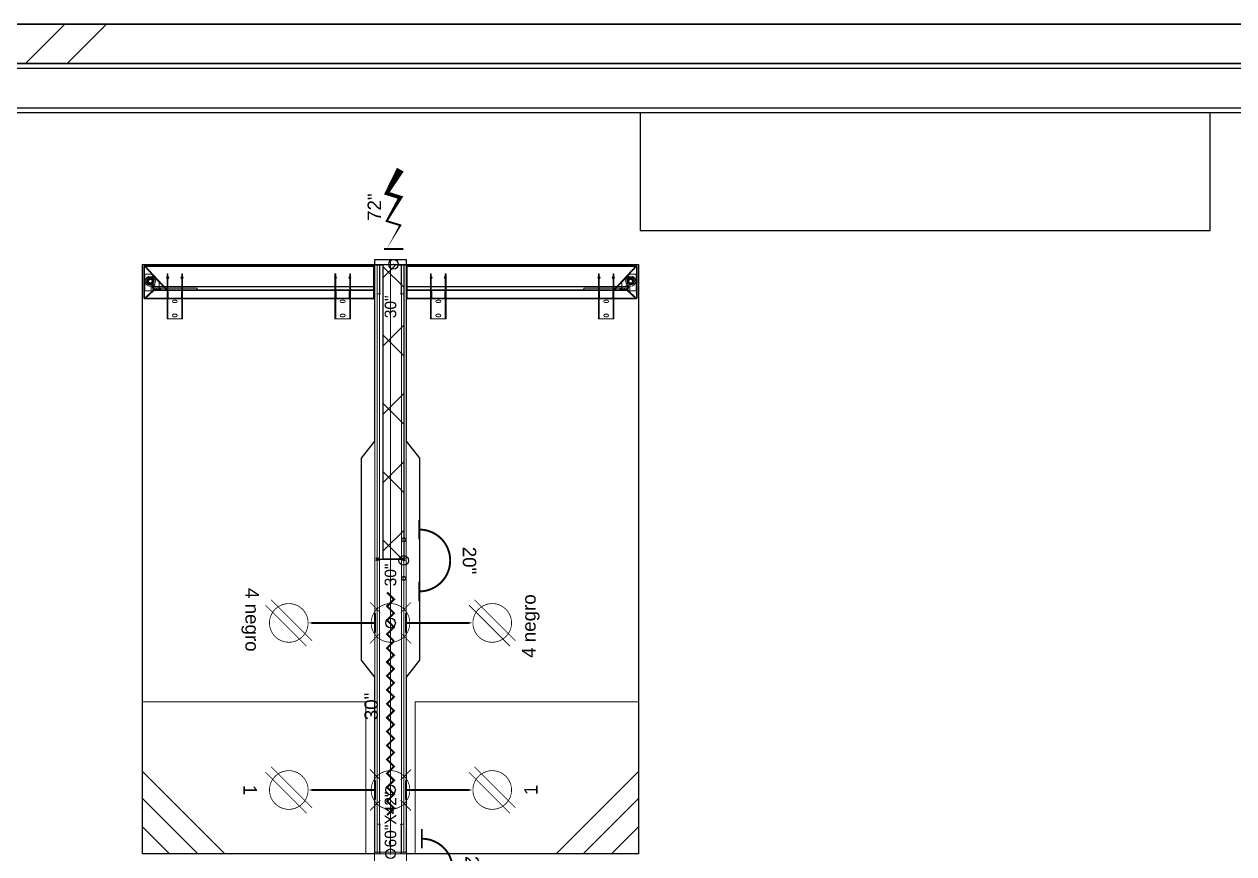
# Model space of a CAD drawing. Extents: x -170 to 1783, y -20 to 1205.
# Drawn here: x 631.6 to 754.7, y 1115.5 to 1200 of the extents above; entities that cross this region are included whole.
import ezdxf
from ezdxf.enums import TextEntityAlignment as Align

# ---------------------------------------------------------------- set-up
doc = ezdxf.new("R2010")
doc.units = 0
doc.header["$LTSCALE"] = 96
doc.header["$MEASUREMENT"] = 0
for name, color, linetype in [('A-WALL-EXT_A', 7, 'Continuous'), ('A-WALL-PATT_A', 7, 'Continuous'), ('A-WALL_A', 7, 'Continuous'), ('DD2D', 7, 'Continuous'), ('DD2D_Geometry', 7, 'Continuous'), ('ELECTRI', 7, 'Continuous'), ('ENFASIS NEW', 7, 'Continuous'), ('I-E-FILL-DMSE_A', 7, 'Continuous'), ('I-MECH_A', 7, 'Continuous'), ('S7000', 7, 'Continuous'), ('TEXT HARNESS', 7, 'Continuous'), ('X-BASE-04-EXISTING_A', 7, 'Continuous')]:
    doc.layers.add(name, color=color, linetype=linetype)
doc.styles.add('ARIAL', font='arial.ttf')

# ---------------------------------------------------------------- blocks, each defined once
blk = doc.blocks.new('DD40102460AB')
at = {"color": 1}
for p, q in [((0.0035, -0.0035), (-0.0035, 0.0035)), ((0.0035, 0.0035), (-0.0035, -0.0035))]:
    blk.add_line(p, q, dxfattribs=at)
blk.add_lwpolyline([(-0.2612, -0.0417), (0.2612, -0.0417), (0.305, -0.0067), (0.762, -0.0067), (0.762, -0.6067), (-0.762, -0.6067), (-0.762, -0.0067), (-0.305, -0.0067)], close=True)
blk.add_point((0, 0), dxfattribs=at)
blk.add_point((0, 0))
blk = doc.blocks.new('DD350524S')
at = {"color": 0, "linetype": 'Continuous', "lineweight": 0}
for p, q in [((-0.0019, 0.023), (0, 0.023)), ((-0.0019, 0.023), (-0.0019, 0.0134)), ((-0.0019, 0.016), (0, 0.016)), ((-0.0019, 0), (-0.0019, 0.0134)), ((0, 0.0134), (-0.0019, 0.0134)), ((0, 0.0134), (0, 0.023)), ((0, 0), (0, 0.0134)), ((-0.0025, -0.0006), (-0.09, -0.0006)), ((-0.09, -0.0006), (-0.09, -0.0025)), ((-0.0025, -0.0025), (-0.09, -0.0025)), ((-0.0888, -0.0625), (-0.0888, -0.0025)), ((-0.0882, -0.0006), (-0.0882, -0.0025)), ((-0.0873, -0.0625), (-0.0873, -0.0025)), ((-0.0832, -0.0006), (-0.0832, -0.0025)), ((-0.0818, -0.0006), (-0.0818, -0.0025)), ((-0.0768, -0.0006), (-0.0768, -0.0025)), ((-0.0682, -0.0006), (-0.0682, -0.0025)), ((-0.0671, -0.0025), (-0.0671, -0.5688)), ((-0.0655, -0.0025), (-0.0655, -0.5688)), ((-0.0618, -0.0006), (-0.0618, -0.0025)), ((-0.0584, -0.0025), (-0.0584, -0.5755)), ((-0.0578, -0.0025), (-0.0578, -0.5741)), ((-0.0578, -0.0025), (-0.0578, -0.5739)), ((-0.0572, -0.0025), (-0.0572, -0.5725)), ((-0.0312, -0.0006), (-0.0312, -0.0025)), ((-0.0248, -0.0006), (-0.0248, -0.0025)), ((-0.0112, -0.0006), (-0.0112, -0.0025)), ((-0.0053, -0.0025), (-0.0053, -0.5945)), ((-0.0048, -0.0006), (-0.0048, -0.0025)), ((-0.0038, -0.0025), (-0.0038, -0.5945)), ((-0.1404, -0.0625), (-0.1404, -0.0651)), ((-0.0874, -0.0625), (-0.1404, -0.0625)), ((-0.1104, -0.0644), (-0.1104, -0.0625)), ((-0.0867, -0.0625), (-0.0874, -0.0625)), ((-0.0874, -0.0651), (-0.0874, -0.0625)), ((-0.0867, -0.0625), (-0.0867, -0.0625)), ((-0.0867, -0.0655), (-0.0867, -0.0625)), ((-0.0867, -0.0625), (-0.0364, -0.0625)), ((-0.0709, -0.0625), (-0.0709, -0.0655)), ((-0.0698, -0.0655), (-0.0698, -0.0625)), ((-0.0364, -0.0625), (-0.0317, -0.0625)), ((-0.0317, -0.0625), (-0.0244, -0.0625)), ((-0.0244, -0.0625), (-0.0244, -0.0644)), ((-0.0874, -0.0644), (-0.1404, -0.0644)), ((-0.1404, -0.0651), (-0.1404, -0.1)), ((-0.1354, -0.0794), (-0.1354, -0.0857)), ((-0.129, -0.0857), (-0.129, -0.0794)), ((-0.0987, -0.0794), (-0.0987, -0.0857)), ((-0.0924, -0.0857), (-0.0924, -0.0794)), ((-0.0888, -0.0655), (-0.0874, -0.0655)), ((-0.0888, -0.0995), (-0.0888, -0.0655)), ((-0.0874, -0.0644), (-0.0867, -0.0644)), ((-0.0874, -0.0651), (-0.0874, -0.1)), ((-0.0874, -0.0655), (-0.0867, -0.0655)), ((-0.0873, -0.0995), (-0.0873, -0.0655)), ((-0.0867, -0.0644), (-0.0368, -0.0644)), ((-0.0867, -0.0655), (-0.0867, -0.0655)), ((-0.0867, -0.0655), (-0.0698, -0.0655)), ((-0.0368, -0.0644), (-0.0313, -0.0644)), ((-0.0313, -0.0644), (-0.0244, -0.0644)), ((-0.1404, -0.1), (-0.1404, -0.1025)), ((-0.0874, -0.1006), (-0.1404, -0.1006)), ((-0.0874, -0.1025), (-0.1404, -0.1025)), ((-0.1104, -0.1006), (-0.1104, -0.1025)), ((-0.0874, -0.0995), (-0.0888, -0.0995)), ((-0.0888, -0.4965), (-0.0888, -0.1025)), ((-0.0867, -0.0995), (-0.0874, -0.0995)), ((-0.0874, -0.1025), (-0.0874, -0.1)), ((-0.0867, -0.1006), (-0.0874, -0.1006)), ((-0.0874, -0.1025), (-0.0867, -0.1025)), ((-0.0873, -0.4965), (-0.0873, -0.1025)), ((-0.0867, -0.1025), (-0.0867, -0.0995)), ((-0.0867, -0.0995), (-0.0867, -0.0995)), ((-0.0698, -0.0995), (-0.0867, -0.0995)), ((-0.0368, -0.1006), (-0.0867, -0.1006)), ((-0.0867, -0.1025), (-0.0867, -0.1025)), ((-0.0364, -0.1025), (-0.0867, -0.1025)), ((-0.0709, -0.0995), (-0.0709, -0.1025)), ((-0.0698, -0.1025), (-0.0698, -0.0995)), ((-0.0313, -0.1006), (-0.0368, -0.1006)), ((-0.0317, -0.1025), (-0.0364, -0.1025)), ((-0.0244, -0.1025), (-0.0317, -0.1025)), ((-0.0244, -0.1006), (-0.0313, -0.1006)), ((-0.0244, -0.1006), (-0.0244, -0.1025)), ((-0.0655, -0.459), (-0.0614, -0.459)), ((-0.0614, -0.459), (-0.0614, -0.564)), ((-0.1404, -0.4965), (-0.1404, -0.4991)), ((-0.0874, -0.4965), (-0.1404, -0.4965)), ((-0.0874, -0.4984), (-0.1404, -0.4984)), ((-0.1404, -0.4991), (-0.1404, -0.534)), ((-0.1104, -0.4984), (-0.1104, -0.4965)), ((-0.0888, -0.4995), (-0.0874, -0.4995)), ((-0.0888, -0.5335), (-0.0888, -0.4995)), ((-0.0867, -0.4965), (-0.0874, -0.4965)), ((-0.0874, -0.4991), (-0.0874, -0.4965)), ((-0.0874, -0.4984), (-0.0867, -0.4984)), ((-0.0874, -0.4991), (-0.0874, -0.534)), ((-0.0874, -0.4995), (-0.0867, -0.4995)), ((-0.0873, -0.5335), (-0.0873, -0.4995)), ((-0.0867, -0.4995), (-0.0867, -0.4965)), ((-0.0867, -0.4965), (-0.0867, -0.4965)), ((-0.0867, -0.4965), (-0.0364, -0.4965)), ((-0.0867, -0.4984), (-0.0368, -0.4984)), ((-0.0867, -0.4995), (-0.0867, -0.4995)), ((-0.0867, -0.4995), (-0.0698, -0.4995)), ((-0.0709, -0.4965), (-0.0709, -0.4995)), ((-0.0698, -0.4995), (-0.0698, -0.4965)), ((-0.0655, -0.4834), (-0.0671, -0.4834)), ((-0.0655, -0.4897), (-0.0671, -0.4897)), ((-0.0368, -0.4984), (-0.0313, -0.4984)), ((-0.0364, -0.4965), (-0.0317, -0.4965)), ((-0.0317, -0.4965), (-0.0244, -0.4965)), ((-0.0313, -0.4984), (-0.0244, -0.4984)), ((-0.0244, -0.4965), (-0.0244, -0.4984)), ((-0.1354, -0.5134), (-0.1354, -0.5197)), ((-0.129, -0.5197), (-0.129, -0.5134)), ((-0.0987, -0.5134), (-0.0987, -0.5197)), ((-0.0924, -0.5197), (-0.0924, -0.5134)), ((-0.0655, -0.5234), (-0.0671, -0.5234)), ((-0.0655, -0.5297), (-0.0671, -0.5297)), ((-0.1404, -0.534), (-0.1404, -0.5365)), ((-0.0874, -0.5346), (-0.1404, -0.5346)), ((-0.0874, -0.5365), (-0.1404, -0.5365)), ((-0.1104, -0.5346), (-0.1104, -0.5365)), ((-0.0874, -0.5335), (-0.0888, -0.5335)), ((-0.0888, -0.5944), (-0.0888, -0.5365)), ((-0.0867, -0.5335), (-0.0874, -0.5335)), ((-0.0874, -0.5365), (-0.0874, -0.534)), ((-0.0867, -0.5346), (-0.0874, -0.5346)), ((-0.0874, -0.5365), (-0.0867, -0.5365)), ((-0.0873, -0.5944), (-0.0873, -0.5365)), ((-0.0867, -0.5365), (-0.0867, -0.5335)), ((-0.0867, -0.5335), (-0.0867, -0.5335)), ((-0.0698, -0.5335), (-0.0867, -0.5335)), ((-0.0368, -0.5346), (-0.0867, -0.5346)), ((-0.0867, -0.5365), (-0.0867, -0.5365)), ((-0.0364, -0.5365), (-0.0867, -0.5365)), ((-0.0709, -0.5335), (-0.0709, -0.5365)), ((-0.0698, -0.5365), (-0.0698, -0.5335)), ((-0.067, -0.5393), (-0.067, -0.5689)), ((-0.0655, -0.5511), (-0.067, -0.5511)), ((-0.0655, -0.5539), (-0.067, -0.5539)), ((-0.0655, -0.5571), (-0.067, -0.5571)), ((-0.0655, -0.5575), (-0.067, -0.5575)), ((-0.0655, -0.5393), (-0.0655, -0.5689)), ((-0.0655, -0.542), (-0.0614, -0.542)), ((-0.064, -0.5524), (-0.0655, -0.5524)), ((-0.0655, -0.5539), (-0.0655, -0.5571)), ((-0.064, -0.5586), (-0.0655, -0.5586)), ((-0.0461, -0.5575), (-0.0648, -0.5575)), ((-0.0648, -0.5575), (-0.0648, -0.5675)), ((-0.0054, -0.5941), (-0.0647, -0.5389)), ((-0.0055, -0.5941), (-0.0647, -0.5389)), ((-0.064, -0.5524), (-0.064, -0.5586)), ((-0.0044, -0.593), (-0.0636, -0.5378)), ((-0.0044, -0.593), (-0.0636, -0.5378)), ((-0.0253, -0.577), (-0.0461, -0.5575)), ((-0.0313, -0.5346), (-0.0368, -0.5346)), ((-0.0317, -0.5365), (-0.0364, -0.5365)), ((-0.0244, -0.5365), (-0.0317, -0.5365)), ((-0.0244, -0.5346), (-0.0313, -0.5346)), ((-0.0244, -0.5346), (-0.0244, -0.5365)), ((-0.0681, -0.5714), (-0.0882, -0.593)), ((-0.068, -0.5715), (-0.0882, -0.5931)), ((-0.067, -0.5724), (-0.0871, -0.5941)), ((-0.0669, -0.5725), (-0.0871, -0.5942)), ((-0.0558, -0.5775), (-0.0683, -0.5775)), ((-0.0683, -0.5775), (-0.0683, -0.5945)), ((-0.0584, -0.5755), (-0.0664, -0.5723)), ((-0.0583, -0.5755), (-0.0664, -0.5724)), ((-0.0658, -0.5707), (-0.0578, -0.5739)), ((-0.0578, -0.5741), (-0.0658, -0.5709)), ((-0.0578, -0.5741), (-0.0658, -0.571)), ((-0.0657, -0.5708), (-0.0577, -0.5739)), ((-0.0655, -0.564), (-0.0614, -0.564)), ((-0.0652, -0.5693), (-0.0572, -0.5725)), ((-0.0652, -0.5694), (-0.0572, -0.5725)), ((-0.0648, -0.5675), (-0.0558, -0.5675)), ((-0.0578, -0.5741), (-0.0584, -0.5755)), ((-0.0578, -0.5741), (-0.0583, -0.5755)), ((-0.0572, -0.5725), (-0.0578, -0.5739)), ((-0.0572, -0.5725), (-0.0577, -0.5739)), ((-0.0558, -0.5675), (-0.0558, -0.5775)), ((-0.0253, -0.5945), (-0.0253, -0.577)), ((-0.0867, -0.595), (-0.0058, -0.595)), ((-0.0867, -0.595), (-0.0058, -0.595)), ((-0.0058, -0.5965), (-0.0867, -0.5965)), ((-0.0867, -0.5965), (-0.0058, -0.5965)), ((-0.0683, -0.5945), (-0.0253, -0.5945))]:
    blk.add_line(p, q, dxfattribs=at)
for centre, radius, start, end in [((-0.0025, 0), 0.00253, 270, 0), ((-0.0025, 0), 0.000633, 270, 0), ((-0.0341, -0.064), 0.00278, 0, 180), ((-0.1322, -0.0794), 0.00318, 0, 180), ((-0.1322, -0.0857), 0.00318, 180, 0), ((-0.0956, -0.0794), 0.00317, 0, 180), ((-0.0956, -0.0857), 0.00317, 180, 0), ((-0.0341, -0.064), 0.00278, 180, 0), ((-0.0341, -0.101), 0.00278, 0, 180), ((-0.0341, -0.101), 0.00278, 180, 0), ((-0.0341, -0.498), 0.00278, 0, 180), ((-0.0341, -0.498), 0.00278, 180, 0), ((-0.1322, -0.5134), 0.00318, 0, 180), ((-0.1322, -0.5197), 0.00318, 180, 0), ((-0.0956, -0.5134), 0.00317, 0, 180), ((-0.0956, -0.5197), 0.00317, 180, 0), ((-0.0341, -0.535), 0.00278, 0, 180), ((-0.0341, -0.535), 0.00278, 180, 0), ((-0.0433, -0.58), 0.013, 90, 270), ((-0.0433, -0.58), 0.0098, 90, 270), ((-0.0433, -0.58), 0.0085, 90, 270), ((-0.0433, -0.58), 0.008, 90, 270), ((-0.0433, -0.58), 0.00675, 0, 180), ((-0.0433, -0.58), 0.00675, 180, 0), ((-0.0433, -0.58), 0.0065, 90, 270), ((-0.0433, -0.58), 0.006, 90, 270), ((-0.0433, -0.58), 0.00545, 90, 270), ((-0.0433, -0.58), 0.00476, 90, 270), ((-0.0433, -0.58), 0.0045, 90, 270), ((-0.0433, -0.58), 0.013, 270, 90), ((-0.0433, -0.58), 0.0098, 270, 90), ((-0.0433, -0.58), 0.0085, 270, 90), ((-0.0433, -0.58), 0.008, 270, 90), ((-0.0433, -0.58), 0.0065, 270, 90), ((-0.0433, -0.58), 0.006, 270, 90), ((-0.0433, -0.58), 0.00545, 270, 90), ((-0.0433, -0.58), 0.00476, 270, 90), ((-0.0433, -0.58), 0.0045, 270, 90)]:
    blk.add_arc(centre, radius, start, end, dxfattribs=at)
for points, weights in [([(-0.0636, -0.5378), (-0.0652, -0.5364), (-0.0671, -0.5372), (-0.0671, -0.5393)], [1, 0.59916604595, 0.59916604595, 1]), ([(-0.0636, -0.5378), (-0.0651, -0.5364), (-0.067, -0.5372), (-0.067, -0.5393)], [1, 0.59916604595, 0.59916604595, 1]), ([(-0.0647, -0.5389), (-0.065, -0.5386), (-0.0655, -0.5388), (-0.0655, -0.5393)], [1, 0.59916604595, 0.59916604595, 1]), ([(-0.0647, -0.5389), (-0.0651, -0.5386), (-0.0655, -0.5388), (-0.0655, -0.5393)], [1, 0.59916604595, 0.59916604595, 1]), ([(-0.0882, -0.593), (-0.0886, -0.5934), (-0.0888, -0.5939), (-0.0888, -0.5944)], [1, 0.953611711988, 0.953611711988, 1]), ([(-0.0882, -0.5931), (-0.0889, -0.5938), (-0.089, -0.5948), (-0.0884, -0.5957)], [1, 0.764882446479, 0.667678019866, 0.708386720159]), ([(-0.0871, -0.5941), (-0.0872, -0.5942), (-0.0873, -0.5943), (-0.0873, -0.5944)], [1, 0.953611711988, 0.953611711988, 1]), ([(-0.0871, -0.5942), (-0.0875, -0.5945), (-0.0873, -0.595), (-0.0867, -0.595)], [1, 0.59916604595, 0.59916604595, 1]), ([(-0.0658, -0.5709), (-0.0666, -0.5706), (-0.0675, -0.5708), (-0.0681, -0.5714)], [1, 0.884174271313, 0.884174271313, 1]), ([(-0.0658, -0.571), (-0.0666, -0.5707), (-0.0675, -0.5708), (-0.068, -0.5715)], [1, 0.884393166085, 0.884393166085, 1]), ([(-0.0671, -0.5688), (-0.0671, -0.5697), (-0.0666, -0.5704), (-0.0658, -0.5707)], [1, 0.884611873459, 0.884611873459, 1]), ([(-0.067, -0.5689), (-0.067, -0.5698), (-0.0665, -0.5705), (-0.0657, -0.5708)], [1, 0.884393166085, 0.884393166085, 1]), ([(-0.0664, -0.5723), (-0.0666, -0.5722), (-0.0668, -0.5723), (-0.067, -0.5724)], [1, 0.884174271313, 0.884174271313, 1]), ([(-0.0664, -0.5724), (-0.0666, -0.5723), (-0.0668, -0.5724), (-0.0669, -0.5725)], [1, 0.884393166085, 0.884393166085, 1]), ([(-0.0655, -0.5688), (-0.0655, -0.569), (-0.0654, -0.5692), (-0.0652, -0.5693)], [1, 0.884611873459, 0.884611873459, 1]), ([(-0.0655, -0.5689), (-0.0655, -0.5691), (-0.0654, -0.5693), (-0.0652, -0.5694)], [1, 0.884393166085, 0.884393166085, 1]), ([(-0.0053, -0.5945), (-0.0053, -0.5944), (-0.0054, -0.5942), (-0.0055, -0.5941)], [1, 0.944706716257, 0.944706716257, 1]), ([(-0.0053, -0.5945), (-0.0053, -0.5944), (-0.0053, -0.5942), (-0.0054, -0.5941)], [1, 0.944706716257, 0.944706716257, 1]), ([(-0.0038, -0.5942), (-0.0039, -0.5937), (-0.0041, -0.5933), (-0.0044, -0.593)], [0.972307865321, 0.947187137372, 0.956417848932, 1]), ([(-0.0038, -0.5945), (-0.0038, -0.5939), (-0.004, -0.5934), (-0.0044, -0.593)], [1, 0.944706716257, 0.944706716257, 1]), ([(-0.0038, -0.5945), (-0.0038, -0.5944), (-0.0038, -0.5943), (-0.0038, -0.5942)], [1, 0.988288867325, 0.979058155765, 0.972307865321]), ([(-0.0888, -0.5944), (-0.0888, -0.5957), (-0.0879, -0.5965), (-0.0867, -0.5965)], [1, 0.804737854124, 0.804737854124, 1]), ([(-0.0884, -0.5957), (-0.088, -0.5963), (-0.0874, -0.5965), (-0.0867, -0.5965)], [0.708386720159, 0.737079172857, 0.834283599471, 1]), ([(-0.0873, -0.5944), (-0.0873, -0.5948), (-0.087, -0.595), (-0.0867, -0.595)], [1, 0.804737854124, 0.804737854124, 1]), ([(-0.0058, -0.5965), (-0.0046, -0.5965), (-0.0038, -0.5957), (-0.0038, -0.5945)], [1, 0.804737854124, 0.804737854124, 1]), ([(-0.0058, -0.5965), (-0.0046, -0.5965), (-0.0038, -0.5957), (-0.0038, -0.5945)], [1, 0.804737854124, 0.804737854124, 1]), ([(-0.0058, -0.595), (-0.0055, -0.595), (-0.0053, -0.5948), (-0.0053, -0.5945)], [1, 0.804737854124, 0.804737854124, 1]), ([(-0.0058, -0.595), (-0.0055, -0.595), (-0.0053, -0.5948), (-0.0053, -0.5945)], [1, 0.804737854124, 0.804737854124, 1])]:
    blk.add_rational_spline(points, weights, degree=3, dxfattribs=at)
blk = doc.blocks.new('DD350624S')
at = {"color": 0, "linetype": 'Continuous', "lineweight": 0}
for p, q in [((0.0019, 0.023), (0, 0.023)), ((0, 0.0134), (0, 0.023)), ((0.0019, 0.016), (0, 0.016)), ((0, 0), (0, 0.0134)), ((0, 0.0134), (0.0019, 0.0134)), ((0.0019, 0.023), (0.0019, 0.0134)), ((0.0019, 0), (0.0019, 0.0134)), ((0.0025, -0.0006), (0.09, -0.0006)), ((0.0025, -0.0025), (0.09, -0.0025)), ((0.0038, -0.0025), (0.0038, -0.5945)), ((0.0048, -0.0006), (0.0048, -0.0025)), ((0.0053, -0.0025), (0.0053, -0.5945)), ((0.0112, -0.0006), (0.0112, -0.0025)), ((0.0248, -0.0006), (0.0248, -0.0025)), ((0.0312, -0.0006), (0.0312, -0.0025)), ((0.0572, -0.0025), (0.0572, -0.5725)), ((0.0578, -0.0025), (0.0578, -0.5741)), ((0.0578, -0.0025), (0.0578, -0.5739)), ((0.0584, -0.0025), (0.0584, -0.5755)), ((0.0618, -0.0006), (0.0618, -0.0025)), ((0.0655, -0.0025), (0.0655, -0.5688)), ((0.0671, -0.0025), (0.0671, -0.5688)), ((0.0682, -0.0006), (0.0682, -0.0025)), ((0.0768, -0.0006), (0.0768, -0.0025)), ((0.0818, -0.0006), (0.0818, -0.0025)), ((0.0832, -0.0006), (0.0832, -0.0025)), ((0.0873, -0.0625), (0.0873, -0.0025)), ((0.0882, -0.0006), (0.0882, -0.0025)), ((0.0888, -0.0625), (0.0888, -0.0025)), ((0.09, -0.0006), (0.09, -0.0025)), ((0.0244, -0.0625), (0.0244, -0.0644)), ((0.0317, -0.0625), (0.0244, -0.0625)), ((0.0364, -0.0625), (0.0317, -0.0625)), ((0.0867, -0.0625), (0.0364, -0.0625)), ((0.0698, -0.0655), (0.0698, -0.0625)), ((0.0709, -0.0625), (0.0709, -0.0655)), ((0.0867, -0.0625), (0.0874, -0.0625)), ((0.0867, -0.0625), (0.0867, -0.0625)), ((0.0867, -0.0655), (0.0867, -0.0625)), ((0.0874, -0.0651), (0.0874, -0.0625)), ((0.0874, -0.0625), (0.1404, -0.0625)), ((0.1104, -0.0644), (0.1104, -0.0625)), ((0.1404, -0.0625), (0.1404, -0.0651)), ((0.0313, -0.0644), (0.0244, -0.0644)), ((0.0368, -0.0644), (0.0313, -0.0644)), ((0.0867, -0.0644), (0.0368, -0.0644)), ((0.0867, -0.0655), (0.0698, -0.0655)), ((0.0874, -0.0644), (0.0867, -0.0644)), ((0.0874, -0.0655), (0.0867, -0.0655)), ((0.0867, -0.0655), (0.0867, -0.0655)), ((0.0873, -0.0995), (0.0873, -0.0655)), ((0.0874, -0.0644), (0.1404, -0.0644)), ((0.0874, -0.0651), (0.0874, -0.1)), ((0.0888, -0.0655), (0.0874, -0.0655)), ((0.0888, -0.0995), (0.0888, -0.0655)), ((0.0924, -0.0857), (0.0924, -0.0794)), ((0.0987, -0.0794), (0.0987, -0.0857)), ((0.129, -0.0857), (0.129, -0.0794)), ((0.1354, -0.0794), (0.1354, -0.0857)), ((0.1404, -0.0651), (0.1404, -0.1)), ((0.0244, -0.1006), (0.0244, -0.1025)), ((0.0244, -0.1006), (0.0313, -0.1006)), ((0.0244, -0.1025), (0.0317, -0.1025)), ((0.0313, -0.1006), (0.0368, -0.1006)), ((0.0317, -0.1025), (0.0364, -0.1025)), ((0.0364, -0.1025), (0.0867, -0.1025)), ((0.0368, -0.1006), (0.0867, -0.1006)), ((0.0698, -0.0995), (0.0867, -0.0995)), ((0.0698, -0.1025), (0.0698, -0.0995)), ((0.0709, -0.0995), (0.0709, -0.1025)), ((0.0867, -0.0995), (0.0874, -0.0995)), ((0.0867, -0.1025), (0.0867, -0.0995)), ((0.0867, -0.0995), (0.0867, -0.0995)), ((0.0867, -0.1006), (0.0874, -0.1006)), ((0.0874, -0.1025), (0.0867, -0.1025)), ((0.0867, -0.1025), (0.0867, -0.1025)), ((0.0873, -0.4965), (0.0873, -0.1025)), ((0.0874, -0.0995), (0.0888, -0.0995)), ((0.0874, -0.1025), (0.0874, -0.1)), ((0.0874, -0.1006), (0.1404, -0.1006)), ((0.0874, -0.1025), (0.1404, -0.1025)), ((0.0888, -0.4965), (0.0888, -0.1025)), ((0.1104, -0.1006), (0.1104, -0.1025)), ((0.1404, -0.1), (0.1404, -0.1025)), ((0.0655, -0.459), (0.0614, -0.459)), ((0.0614, -0.459), (0.0614, -0.564)), ((0.0244, -0.4965), (0.0244, -0.4984)), ((0.0317, -0.4965), (0.0244, -0.4965)), ((0.0313, -0.4984), (0.0244, -0.4984)), ((0.0368, -0.4984), (0.0313, -0.4984)), ((0.0364, -0.4965), (0.0317, -0.4965)), ((0.0867, -0.4965), (0.0364, -0.4965)), ((0.0867, -0.4984), (0.0368, -0.4984)), ((0.0655, -0.4834), (0.0671, -0.4834)), ((0.0655, -0.4897), (0.0671, -0.4897)), ((0.0698, -0.4995), (0.0698, -0.4965)), ((0.0867, -0.4995), (0.0698, -0.4995)), ((0.0709, -0.4965), (0.0709, -0.4995)), ((0.0867, -0.4965), (0.0874, -0.4965)), ((0.0867, -0.4995), (0.0867, -0.4965)), ((0.0867, -0.4965), (0.0867, -0.4965)), ((0.0874, -0.4984), (0.0867, -0.4984)), ((0.0874, -0.4995), (0.0867, -0.4995)), ((0.0867, -0.4995), (0.0867, -0.4995)), ((0.0873, -0.5335), (0.0873, -0.4995)), ((0.0874, -0.4991), (0.0874, -0.4965)), ((0.0874, -0.4965), (0.1404, -0.4965)), ((0.0874, -0.4984), (0.1404, -0.4984)), ((0.0874, -0.4991), (0.0874, -0.534)), ((0.0888, -0.4995), (0.0874, -0.4995)), ((0.0888, -0.5335), (0.0888, -0.4995)), ((0.1104, -0.4984), (0.1104, -0.4965)), ((0.1404, -0.4965), (0.1404, -0.4991)), ((0.1404, -0.4991), (0.1404, -0.534)), ((0.0655, -0.5234), (0.0671, -0.5234)), ((0.0655, -0.5297), (0.0671, -0.5297)), ((0.0924, -0.5197), (0.0924, -0.5134)), ((0.0987, -0.5134), (0.0987, -0.5197)), ((0.129, -0.5197), (0.129, -0.5134)), ((0.1354, -0.5134), (0.1354, -0.5197)), ((0.0044, -0.593), (0.0636, -0.5378)), ((0.0044, -0.593), (0.0636, -0.5378)), ((0.0054, -0.5941), (0.0647, -0.5389)), ((0.0055, -0.5941), (0.0647, -0.5389)), ((0.0244, -0.5346), (0.0244, -0.5365)), ((0.0244, -0.5346), (0.0313, -0.5346)), ((0.0244, -0.5365), (0.0317, -0.5365)), ((0.0253, -0.577), (0.0461, -0.5575)), ((0.0313, -0.5346), (0.0368, -0.5346)), ((0.0317, -0.5365), (0.0364, -0.5365)), ((0.0364, -0.5365), (0.0867, -0.5365)), ((0.0368, -0.5346), (0.0867, -0.5346)), ((0.0461, -0.5575), (0.0648, -0.5575)), ((0.0655, -0.542), (0.0614, -0.542)), ((0.064, -0.5524), (0.064, -0.5586)), ((0.064, -0.5524), (0.0655, -0.5524)), ((0.064, -0.5586), (0.0655, -0.5586)), ((0.0648, -0.5575), (0.0648, -0.5675)), ((0.0655, -0.5393), (0.0655, -0.5689)), ((0.0655, -0.5511), (0.067, -0.5511)), ((0.0655, -0.5539), (0.067, -0.5539)), ((0.0655, -0.5539), (0.0655, -0.5571)), ((0.0655, -0.5571), (0.067, -0.5571)), ((0.0655, -0.5575), (0.067, -0.5575)), ((0.067, -0.5393), (0.067, -0.5689)), ((0.0698, -0.5335), (0.0867, -0.5335)), ((0.0698, -0.5365), (0.0698, -0.5335)), ((0.0709, -0.5335), (0.0709, -0.5365)), ((0.0867, -0.5335), (0.0874, -0.5335)), ((0.0867, -0.5365), (0.0867, -0.5335)), ((0.0867, -0.5335), (0.0867, -0.5335)), ((0.0867, -0.5346), (0.0874, -0.5346)), ((0.0874, -0.5365), (0.0867, -0.5365)), ((0.0867, -0.5365), (0.0867, -0.5365)), ((0.0873, -0.5944), (0.0873, -0.5365)), ((0.0874, -0.5335), (0.0888, -0.5335)), ((0.0874, -0.5365), (0.0874, -0.534)), ((0.0874, -0.5346), (0.1404, -0.5346)), ((0.0874, -0.5365), (0.1404, -0.5365)), ((0.0888, -0.5944), (0.0888, -0.5365)), ((0.1104, -0.5346), (0.1104, -0.5365)), ((0.1404, -0.534), (0.1404, -0.5365)), ((0.0253, -0.5945), (0.0253, -0.577)), ((0.0648, -0.5675), (0.0558, -0.5675)), ((0.0558, -0.5675), (0.0558, -0.5775)), ((0.0558, -0.5775), (0.0683, -0.5775)), ((0.0652, -0.5693), (0.0572, -0.5725)), ((0.0652, -0.5694), (0.0572, -0.5725)), ((0.0572, -0.5725), (0.0578, -0.5739)), ((0.0572, -0.5725), (0.0577, -0.5739)), ((0.0657, -0.5708), (0.0577, -0.5739)), ((0.0658, -0.5707), (0.0578, -0.5739)), ((0.0578, -0.5741), (0.0658, -0.5709)), ((0.0578, -0.5741), (0.0658, -0.571)), ((0.0578, -0.5741), (0.0584, -0.5755)), ((0.0578, -0.5741), (0.0583, -0.5755)), ((0.0583, -0.5755), (0.0664, -0.5724)), ((0.0584, -0.5755), (0.0664, -0.5723)), ((0.0655, -0.564), (0.0614, -0.564)), ((0.0669, -0.5725), (0.0871, -0.5942)), ((0.067, -0.5724), (0.0871, -0.5941)), ((0.068, -0.5715), (0.0882, -0.5931)), ((0.0681, -0.5714), (0.0882, -0.593)), ((0.0683, -0.5775), (0.0683, -0.5945)), ((0.0867, -0.595), (0.0058, -0.595)), ((0.0867, -0.595), (0.0058, -0.595)), ((0.0867, -0.5965), (0.0058, -0.5965)), ((0.0058, -0.5965), (0.0867, -0.5965)), ((0.0683, -0.5945), (0.0253, -0.5945))]:
    blk.add_line(p, q, dxfattribs=at)
for centre, radius, start, end in [((0.0025, 0), 0.00253, 180, 270), ((0.0025, 0), 0.000633, 180, 270), ((0.0341, -0.064), 0.00278, 0, 180), ((0.0341, -0.064), 0.00278, 180, 0), ((0.0956, -0.0794), 0.00317, 0, 180), ((0.0956, -0.0857), 0.00317, 180, 0), ((0.1322, -0.0794), 0.00318, 0, 180), ((0.1322, -0.0857), 0.00318, 180, 0), ((0.0341, -0.101), 0.00278, 0, 180), ((0.0341, -0.101), 0.00278, 180, 0), ((0.0341, -0.498), 0.00278, 0, 180), ((0.0341, -0.498), 0.00278, 180, 0), ((0.0956, -0.5134), 0.00317, 0, 180), ((0.0956, -0.5197), 0.00317, 180, 0), ((0.1322, -0.5134), 0.00318, 0, 180), ((0.1322, -0.5197), 0.00318, 180, 0), ((0.0341, -0.535), 0.00278, 0, 180), ((0.0341, -0.535), 0.00278, 180, 0), ((0.0433, -0.58), 0.013, 90, 270), ((0.0433, -0.58), 0.0098, 90, 270), ((0.0433, -0.58), 0.0085, 90, 270), ((0.0433, -0.58), 0.008, 90, 270), ((0.0433, -0.58), 0.00675, 0, 180), ((0.0433, -0.58), 0.00675, 180, 0), ((0.0433, -0.58), 0.0065, 90, 270), ((0.0433, -0.58), 0.006, 90, 270), ((0.0433, -0.58), 0.00545, 90, 270), ((0.0433, -0.58), 0.00476, 90, 270), ((0.0433, -0.58), 0.0045, 90, 270), ((0.0433, -0.58), 0.013, 270, 90), ((0.0433, -0.58), 0.0098, 270, 90), ((0.0433, -0.58), 0.0085, 270, 90), ((0.0433, -0.58), 0.008, 270, 90), ((0.0433, -0.58), 0.0065, 270, 90), ((0.0433, -0.58), 0.006, 270, 90), ((0.0433, -0.58), 0.00545, 270, 90), ((0.0433, -0.58), 0.00476, 270, 90), ((0.0433, -0.58), 0.0045, 270, 90)]:
    blk.add_arc(centre, radius, start, end, dxfattribs=at)
for points, weights in [([(0.0636, -0.5378), (0.0652, -0.5364), (0.0671, -0.5372), (0.0671, -0.5393)], [1, 0.59916604595, 0.59916604595, 1]), ([(0.0636, -0.5378), (0.0651, -0.5364), (0.067, -0.5372), (0.067, -0.5393)], [1, 0.59916604595, 0.59916604595, 1]), ([(0.0647, -0.5389), (0.0651, -0.5386), (0.0655, -0.5388), (0.0655, -0.5393)], [1, 0.59916604595, 0.59916604595, 1]), ([(0.0647, -0.5389), (0.065, -0.5386), (0.0655, -0.5388), (0.0655, -0.5393)], [1, 0.59916604595, 0.59916604595, 1]), ([(0.0038, -0.5945), (0.0038, -0.5939), (0.004, -0.5934), (0.0044, -0.593)], [1, 0.944706716257, 0.944706716257, 1]), ([(0.0038, -0.5942), (0.0039, -0.5937), (0.0041, -0.5933), (0.0044, -0.593)], [0.972307865321, 0.947187137372, 0.956417848932, 1]), ([(0.0038, -0.5945), (0.0038, -0.5944), (0.0038, -0.5943), (0.0038, -0.5942)], [1, 0.988288867325, 0.979058155765, 0.972307865321]), ([(0.0053, -0.5945), (0.0053, -0.5944), (0.0054, -0.5942), (0.0055, -0.5941)], [1, 0.944706716257, 0.944706716257, 1]), ([(0.0053, -0.5945), (0.0053, -0.5944), (0.0053, -0.5942), (0.0054, -0.5941)], [1, 0.944706716257, 0.944706716257, 1]), ([(0.0655, -0.5688), (0.0655, -0.569), (0.0654, -0.5692), (0.0652, -0.5693)], [1, 0.884611873459, 0.884611873459, 1]), ([(0.0655, -0.5689), (0.0655, -0.5691), (0.0654, -0.5693), (0.0652, -0.5694)], [1, 0.884393166085, 0.884393166085, 1]), ([(0.067, -0.5689), (0.067, -0.5698), (0.0665, -0.5705), (0.0657, -0.5708)], [1, 0.884393166085, 0.884393166085, 1]), ([(0.0671, -0.5688), (0.0671, -0.5697), (0.0666, -0.5704), (0.0658, -0.5707)], [1, 0.884611873459, 0.884611873459, 1]), ([(0.0658, -0.5709), (0.0666, -0.5706), (0.0675, -0.5708), (0.0681, -0.5714)], [1, 0.884174271313, 0.884174271313, 1]), ([(0.0658, -0.571), (0.0666, -0.5707), (0.0675, -0.5708), (0.068, -0.5715)], [1, 0.884393166085, 0.884393166085, 1]), ([(0.0664, -0.5723), (0.0666, -0.5722), (0.0668, -0.5723), (0.067, -0.5724)], [1, 0.884174271313, 0.884174271313, 1]), ([(0.0664, -0.5724), (0.0666, -0.5723), (0.0668, -0.5724), (0.0669, -0.5725)], [1, 0.884393166085, 0.884393166085, 1]), ([(0.0871, -0.5942), (0.0875, -0.5945), (0.0873, -0.595), (0.0867, -0.595)], [1, 0.59916604595, 0.59916604595, 1]), ([(0.0871, -0.5941), (0.0872, -0.5942), (0.0873, -0.5943), (0.0873, -0.5944)], [1, 0.953611711988, 0.953611711988, 1]), ([(0.0882, -0.593), (0.0886, -0.5934), (0.0888, -0.5939), (0.0888, -0.5944)], [1, 0.953611711988, 0.953611711988, 1]), ([(0.0882, -0.5931), (0.0889, -0.5938), (0.089, -0.5948), (0.0884, -0.5957)], [1, 0.76488244648, 0.667678019866, 0.708386720159]), ([(0.0058, -0.5965), (0.0046, -0.5965), (0.0038, -0.5957), (0.0038, -0.5945)], [1, 0.804737854124, 0.804737854124, 1]), ([(0.0058, -0.5965), (0.0046, -0.5965), (0.0038, -0.5957), (0.0038, -0.5945)], [1, 0.804737854124, 0.804737854124, 1]), ([(0.0058, -0.595), (0.0055, -0.595), (0.0053, -0.5948), (0.0053, -0.5945)], [1, 0.804737854124, 0.804737854124, 1]), ([(0.0058, -0.595), (0.0055, -0.595), (0.0053, -0.5948), (0.0053, -0.5945)], [1, 0.804737854124, 0.804737854124, 1]), ([(0.0888, -0.5944), (0.0888, -0.5957), (0.0879, -0.5965), (0.0867, -0.5965)], [1, 0.804737854124, 0.804737854124, 1]), ([(0.0873, -0.5944), (0.0873, -0.5948), (0.087, -0.595), (0.0867, -0.595)], [1, 0.804737854124, 0.804737854124, 1]), ([(0.0884, -0.5957), (0.088, -0.5963), (0.0874, -0.5965), (0.0867, -0.5965)], [0.708386720159, 0.737079172857, 0.83428359947, 1])]:
    blk.add_rational_spline(points, weights, degree=3, dxfattribs=at)
blk = doc.blocks.new('829030')
at = {"color": 1, "const_width": 0.002}
for points in [[(0.1385, 0.0265), (0.112, 0.053)], [(0.1915, 0.0265), (0.218, 0.053)], [(0.5705, 0.0265), (0.544, 0.053)], [(0.6235, 0.0265), (0.65, 0.053)], [(0.1385, -0.0265), (0.112, -0.053)], [(0.1915, -0.0265), (0.218, -0.053)], [(0.5705, -0.0265), (0.544, -0.053)], [(0.6235, -0.0265), (0.65, -0.053)]]:
    blk.add_lwpolyline(points, dxfattribs=at)
for points in [[(0.165, -0.05, -1), (0.165, 0.05, -1)], [(0.597, -0.05, 1), (0.597, 0.05, 1)]]:
    blk.add_lwpolyline(points, format="xyb", close=True, dxfattribs=at)
at = {"color": 1}
for points in [[(0.1, 0.009, 0.005, 0.005, 0), (0.118, -0.009, 0.005, 0.005, 0), (0.136, 0.009, 0.005, 0.005, 0), (0.154, -0.009, 0.005, 0.005, 0), (0.172, 0.009, 0.005, 0.005, 0), (0.19, -0.009, 0.005, 0.005, 0), (0.208, 0.009, 0.005, 0.005, 0), (0.226, -0.009, 0.005, 0.005, 0), (0.244, 0.009, 0.005, 0.005, 0), (0.262, -0.009, 0.005, 0.005, 0), (0.28, 0.009, 0.005, 0.005, 0), (0.298, -0.009, 0.005, 0.005, 0), (0.316, 0.009, 0.005, 0.005, 0), (0.334, -0.009, 0.005, 0.005, 0), (0.352, 0.009, 0.005, 0.005, 0), (0.37, -0.009, 0.005, 0.005, 0), (0.388, 0.009, 0.005, 0.005, 0), (0.406, -0.009, 0.005, 0.005, 0), (0.424, 0.009, 0.005, 0.005, 0), (0.442, -0.009, 0.005, 0.005, 0), (0.46, 0.009, 0.005, 0.005, 0), (0.478, -0.009, 0.005, 0.005, 0), (0.496, 0.009, 0.005, 0.005, 0), (0.514, -0.009, 0.005, 0.005, 0), (0.532, 0.009, 0.005, 0.005, 0), (0.55, -0.009, 0, 0, 0)], [(0.676, 0.009, 0.005, 0.005, 0), (0.658, -0.009, 0.005, 0.005, 0), (0.64, 0.009, 0.005, 0.005, 0), (0.622, -0.009, 0.005, 0.005, 0), (0.604, 0.009, 0.005, 0.005, 0), (0.586, -0.009, 0.005, 0.005, 0), (0.568, 0.009, 0.005, 0.005, 0), (0.55, -0.009, 0, 0, 0)]]:
    blk.add_lwpolyline(points, format="xyseb", dxfattribs=at)
blk.add_circle((0, 0), 0.0125, dxfattribs=at)
blk.add_point((0, 0), dxfattribs=at)
at = {"layer": 'TEXT HARNESS', "color": 1, "style": 'ARIAL'}
blk.add_text('30"', height=0.03469, dxfattribs=at).set_placement((0.381, 0.05), align=Align.MIDDLE)
blk = doc.blocks.new('*X81')
at = {"color": 0}
for p, q in [((7.9413, 4.9361), (7.9943, 4.9891)), ((8.1454, 4.9361), (8.0924, 4.9891)), ((8.1181, 4.9361), (8.1711, 4.9891)), ((8.3222, 4.9361), (8.2692, 4.9891)), ((8.2948, 4.9361), (8.3478, 4.9891)), ((8.499, 4.9361), (8.446, 4.9891)), ((8.4716, 4.9361), (8.5246, 4.9891)), ((8.6757, 4.9361), (8.6227, 4.9891)), ((8.6484, 4.9361), (8.6971, 4.9848)), ((7.9686, 4.9361), (7.9351, 4.9696))]:
    blk.add_line(p, q, dxfattribs=at)
blk = doc.blocks.new('808630')
at = {"color": 5}
for p, q in [((-0.762, 0), (0, 0)), ((-0.762, -0.053), (-0.762, 0)), ((0, 0), (0, -0.053)), ((0, -0.053), (-0.762, -0.053))]:
    blk.add_line(p, q, dxfattribs=at)
blk.add_blockref('*X81', (-8.6971, -4.9891), dxfattribs=at)
blk = doc.blocks.new('817720')
at = {"color": 3, "const_width": 0.005}
blk.add_lwpolyline([(0.08, 0.04, 1), (-0.08, 0.04)], format="xyb", dxfattribs=at)
for points in [[(-0.055, 0.04), (-0.105, 0.04)], [(0.055, 0.04), (0.105, 0.04)]]:
    blk.add_lwpolyline(points, dxfattribs=at)
at = {"color": 3}
blk.add_circle((0, 0), 0.0125, dxfattribs=at)
blk.add_point((0, 0), dxfattribs=at)
at = {"layer": 'TEXT HARNESS', "color": 3, "style": 'ARIAL'}
blk.add_text('20"', height=0.03469, dxfattribs=at).set_placement((0, 0.17), align=Align.MIDDLE)
blk = doc.blocks.new('817726')
at = {"color": 3, "const_width": 0.005}
blk.add_lwpolyline([(0.08, 0.04, 1), (-0.08, 0.04)], format="xyb", dxfattribs=at)
for points in [[(-0.055, 0.04), (-0.105, 0.04)], [(0.055, 0.04), (0.105, 0.04)]]:
    blk.add_lwpolyline(points, dxfattribs=at)
at = {"color": 3}
blk.add_circle((0, 0), 0.0125, dxfattribs=at)
blk.add_point((0, 0), dxfattribs=at)
at = {"layer": 'TEXT HARNESS', "color": 3, "style": 'ARIAL'}
blk.add_text('26"', height=0.03469, dxfattribs=at).set_placement((0, 0.17), align=Align.MIDDLE)
blk = doc.blocks.new('818072')
at = {"color": 1}
blk.add_lwpolyline([(0.04, 0.0177, 0, 0.005, 0), (0.1012, -0.0177, 0.005, 0.005, 0), (0.112, 0.0177, 0.005, 0.01, 0), (0.173, -0.0176, 0.01, 0.01, 0), (0.184, 0.0177, 0.01, 0.02, 0), (0.245, -0.0176, 0.02, 0.02, 0)], format="xyseb", dxfattribs=at)
at = {"color": 1, "const_width": 0.005}
blk.add_lwpolyline([(0.04, 0.025), (0.04, -0.025)], dxfattribs=at)
at = {"color": 1}
blk.add_circle((0, 0), 0.0125, dxfattribs=at)
blk.add_point((0, 0), dxfattribs=at)
at = {"layer": 'TEXT HARNESS', "color": 1, "style": 'ARIAL'}
blk.add_text('72"', height=0.03469, dxfattribs=at).set_placement((0.148, 0.05), align=Align.MIDDLE)
blk = doc.blocks.new('S7012')
at = {"lineweight": 0}
for p, q in [((0.18, -0.577), (0.393, -0.364)), ((0.25, -0.577), (0.393, -0.434)), ((0.323, -0.577), (0.393, -0.507))]:
    blk.add_line(p, q, dxfattribs=at)
blk.add_lwpolyline([(0, 0), (0.393, 0), (0.393, -0.577), (0, -0.577)], close=True, dxfattribs=at)
blk = doc.blocks.new('8065E1C')
at = {"color": 1}
for points in [[(0, -0.04, 0.005, 0.005, 0), (0, -0.165, 0.025, 0, 0), (0, -0.2114, 0, 0, 0)], [(-0.0601, -0.309, 0.002, 0.002, 0), (0.046, -0.2029, 0.002, 0.002, 0)], [(-0.046, -0.3231, 0.002, 0.002, 0), (0.0601, -0.217, 0.002, 0.002, 0)]]:
    blk.add_lwpolyline(points, format="xyseb", dxfattribs=at)
at = {"color": 1, "const_width": 0.005}
blk.add_lwpolyline([(0.025, -0.04), (-0.025, -0.04)], dxfattribs=at)
at = {"color": 1, "const_width": 0.002}
blk.add_lwpolyline([(-0.05, -0.263, -1), (0.05, -0.263, -1)], format="xyb", close=True, dxfattribs=at)
at = {"color": 1}
blk.add_circle((0, 0), 0.0125, dxfattribs=at)
blk.add_point((0, 0), dxfattribs=at)
at = {"layer": 'TEXT HARNESS', "color": 1, "style": 'ARIAL'}
blk.add_text('1', height=0.0347, dxfattribs=at).set_placement((0, -0.363), align=Align.MIDDLE)
blk = doc.blocks.new('8065E4C')
at = {"color": 1}
for points in [[(0, -0.04, 0.005, 0.005, 0), (0, -0.165, 0.025, 0, 0), (0, -0.2114, 0, 0, 0)], [(-0.0601, -0.309, 0.002, 0.002, 0), (0.046, -0.2029, 0.002, 0.002, 0)], [(-0.046, -0.3231, 0.002, 0.002, 0), (0.0601, -0.217, 0.002, 0.002, 0)]]:
    blk.add_lwpolyline(points, format="xyseb", dxfattribs=at)
at = {"color": 1, "const_width": 0.005}
blk.add_lwpolyline([(0.025, -0.04), (-0.025, -0.04)], dxfattribs=at)
at = {"color": 1, "const_width": 0.002}
blk.add_lwpolyline([(-0.05, -0.263, -1), (0.05, -0.263, -1)], format="xyb", close=True, dxfattribs=at)
at = {"color": 1}
blk.add_circle((0, 0), 0.0125, dxfattribs=at)
blk.add_point((0, 0), dxfattribs=at)
at = {"layer": 'TEXT HARNESS', "color": 1, "style": 'ARIAL'}
blk.add_text('4 negro', height=0.03469, dxfattribs=at).set_placement((-0.0081, -0.363), align=Align.MIDDLE)
blk = doc.blocks.new('DD101060422D')
at = {"color": 1, "linetype": 'Continuous', "lineweight": 0}
for p, q in [((0.0765, 0.026), (0.0765, 0.0343)), ((1.4475, 0.0343), (0.0765, 0.0343)), ((1.4475, 0.0343), (1.4475, 0.026)), ((0, -0.0255), (0, 0.0255)), ((0.0017, 0.0275), (0.0218, 0.0275)), ((0.002, 0.0275), (0.0215, 0.0275)), ((0.0747, 0.0275), (0.0215, 0.0275)), ((0.0747, 0.0275), (0.075, 0.0275)), ((1.4493, 0.0275), (1.449, 0.0275)), ((1.4493, 0.0275), (1.5025, 0.0275)), ((1.5223, 0.0275), (1.5022, 0.0275)), ((1.522, 0.0275), (1.5025, 0.0275)), ((1.524, -0.0255), (1.524, 0.0255)), ((0.025, -0.0275), (0.002, -0.0275)), ((0.025, -0.0275), (0.0747, -0.0275)), ((0.0747, -0.0275), (0.075, -0.0275)), ((0.0765, -0.0343), (0.0765, -0.026)), ((1.4475, -0.026), (1.4475, -0.0343)), ((1.4493, -0.0275), (1.449, -0.0275)), ((1.499, -0.0275), (1.4493, -0.0275)), ((1.499, -0.0275), (1.522, -0.0275)), ((1.4475, -0.0343), (0.0765, -0.0343))]:
    blk.add_line(p, q, dxfattribs=at)
at = {"color": 1}
for p, q in [((0.7585, 0.0379), (0.7655, 0.0308)), ((0.7585, 0.0308), (0.7655, 0.0379)), ((0.762, 0.0343), (0.762, -0.0343)), ((0.7585, -0.0379), (0.7655, -0.0308)), ((0.7585, -0.0308), (0.7655, -0.0379))]:
    blk.add_line(p, q, dxfattribs=at)
for centre in [(0.712, -0.0343), (0.812, -0.0343)]:
    blk.add_circle(centre, 0.005, dxfattribs=at)
at = {"color": 1, "linetype": 'Continuous', "lineweight": 0}
for centre, radius, start, end in [((0.002, 0.0255), 0.00203, 90, 180), ((0.075, 0.026), 0.00151, 10.021, 90), ((0.075, 0.026), 0.00151, 0, 10.021), ((1.449, 0.026), 0.00151, 90, 169.979), ((1.449, 0.026), 0.00151, 169.979, 180), ((1.449, 0.026), 0.00151, 169.979, 180), ((1.522, 0.0255), 0.00203, 0, 90), ((0.002, -0.0255), 0.00203, 180, 270), ((0.075, -0.026), 0.00151, 270, 349.979), ((0.075, -0.026), 0.00151, 349.979, 0), ((1.449, -0.026), 0.00151, 180, 190.021), ((1.449, -0.026), 0.00151, 180, 190.021), ((1.449, -0.026), 0.00151, 190.021, 270), ((1.522, -0.0255), 0.00203, 270, 0)]:
    blk.add_arc(centre, radius, start, end, dxfattribs=at)
at = {"color": 1}
for p in [(0.762, 0.0343), (0.762, -0.0343)]:
    blk.add_point(p, dxfattribs=at)
at = {"linetype": 'Continuous', "lineweight": 0}
for s, p in [('60"X42"', (0.0165, -0.0149)), ('30"', (0.6916, -0.0149)), ('30"', (1.3849, -0.0149))]:
    blk.add_text(s, height=0.03, dxfattribs=at).set_placement(p)
blk = doc.blocks.new('SPACE_DD10106042')
at = {"linetype": 'Continuous', "lineweight": 0}
blk.add_blockref('DD101060422D', (0, 0), dxfattribs=at)
blk = doc.blocks.new('DD3021422D')
for p, q in [((0, 0.041), (0, -0.041)), ((0.012, 0.041), (0, 0.041)), ((0.012, -0.041), (0.012, 0.041)), ((0, -0.041), (0.012, -0.041))]:
    blk.add_line(p, q)
blk = doc.blocks.new('SPACE_DD302142')
at = {"linetype": 'Continuous', "lineweight": 0}
blk.add_blockref('DD3021422D', (0, 0), dxfattribs=at)

msp = doc.modelspace()

# ---------------------------------------------------------------- linework, layer by layer
at = {"layer": 'A-WALL-EXT_A', "color": 2, "linetype": 'Continuous'}
for p, q in [((886, 1196), (616, 1196)), ((616.625, 1191), (885.375, 1191))]:
    msp.add_line(p, q, dxfattribs=at)
at = {"layer": 'A-WALL-PATT_A', "color": 47, "linetype": 'Continuous'}
for p, q in [((631.72879, 1196), (635.72879, 1200)), ((635.97143, 1196), (639.97143, 1200))]:
    msp.add_line(p, q, dxfattribs=at)
at = {"layer": 'A-WALL_A', "color": 2, "linetype": 'Continuous'}
for p, q in [((1462, 1200), (38, 1200)), ((38, 1196), (1462, 1196))]:
    msp.add_line(p, q, dxfattribs=at)
at = {"layer": 'DD2D', "linetype": 'Continuous', "lineweight": 0}
for p, q in [((668.8972, 1175.54586), (668.8972, 1176.0183)), ((667.5468, 1115.54586), (667.5468, 1175.54586)), ((668.8972, 1115.54586), (668.8972, 1175.54586)), ((670.24759, 1115.54586), (670.24759, 1175.54586))]:
    msp.add_line(p, q, dxfattribs=at)
at = {"layer": 'DD2D_Geometry', "linetype": 'Continuous', "lineweight": 0}
for points in [[(667.78302, 1115.54586), (667.78302, 1175.54586), (667.31058, 1175.54586), (667.31058, 1115.54586)], [(667.78302, 1115.54586), (667.78302, 1175.54586), (667.31058, 1175.54586), (667.31058, 1115.54586)], [(670.48381, 1115.54586), (670.48381, 1175.54586), (670.01137, 1175.54586), (670.01137, 1115.54586)], [(670.48381, 1115.54586), (670.48381, 1175.54586), (670.01137, 1175.54586), (670.01137, 1115.54586)], [(670.51137, 1112.31752), (670.51137, 1115.70086), (667.28302, 1115.70086), (667.28302, 1112.31752)]]:
    msp.add_lwpolyline(points, close=True, dxfattribs=at)
at = {"layer": 'I-E-FILL-DMSE_A', "color": 2, "linetype": 'Continuous'}
msp.add_3dface([(329.74999, 1191.5), (1465.99999, 1191.5), (1465.99999, 1195.50107), (329.74999, 1195.50107)], dxfattribs=at)
at = {"layer": 'I-MECH_A', "color": 7, "linetype": 'Continuous'}
for p, q in [((694.32812, 1191), (694.32812, 1179)), ((752.32812, 1179), (752.32812, 1191)), ((694.32812, 1179), (752.32812, 1179)), ((752.32812, 1179), (752.32812, 1179)), ((752.32812, 1179), (752.32812, 1179))]:
    msp.add_line(p, q, dxfattribs=at)
at = {"layer": 'X-BASE-04-EXISTING_A', "color": 7, "linetype": 'Continuous'}
msp.add_line((0, 1200), (1500, 1200), dxfattribs=at)
at = {"layer": 'X-BASE-04-EXISTING_A', "color": 2, "linetype": 'Continuous'}
for p, q in [((1462, 1200), (38, 1200)), ((38, 1196), (1462, 1196))]:
    msp.add_line(p, q, dxfattribs=at)
at = {"layer": 'X-BASE-04-EXISTING_A', "color": 47, "linetype": 'Continuous'}
for p, q in [((631.72879, 1196), (635.72879, 1200)), ((635.97143, 1196), (639.97143, 1200))]:
    msp.add_line(p, q, dxfattribs=at)

# ---------------------------------------------------------------- block references
at = {"layer": 'DD2D_Geometry', "linetype": 'Continuous', "lineweight": 0, "xscale": 39.3700787401575, "yscale": 39.3700787401575, "zscale": 39.3700787401575, "rotation": 90}
for name, p in [('SPACE_DD302142', (668.8972, 1175.54586)), ('SPACE_DD302142', (668.8972, 1175.54586)), ('SPACE_DD10106042', (668.8972, 1115.54586))]:
    msp.add_blockref(name, p, dxfattribs=at)
at = {"layer": 'ELECTRI', "lineweight": 0, "xscale": 39.37007874015748, "yscale": 39.37007874015748, "zscale": 39.37007874015748}
for name, p, rotation in [('818072', (669.20586, 1175.54586), 90), ('808630', (670.24916, 1145.54586), 270), ('817720', (670.24916, 1145.40667), 270), ('8065E4C', (668.89916, 1139.0498), 270), ('829030', (668.8972, 1115.54586), 90), ('8065E4C', (668.89916, 1139.0498), 90), ('8065E1C', (668.89916, 1122.04192), 270), ('8065E1C', (668.89916, 1122.04192), 90), ('817726', (670.51137, 1113.93169), 270)]:
    msp.add_blockref(name, p, dxfattribs=dict(at, rotation=rotation))
at = {"layer": 'ENFASIS NEW', "linetype": 'Continuous', "lineweight": 0, "xscale": 39.37007874015748, "yscale": 39.37007874015748, "zscale": 39.37007874015748}
for p, rotation in [((667.54523, 1145.54586), 270), ((670.24916, 1145.54586), 90)]:
    msp.add_blockref('DD40102460AB', p, dxfattribs=dict(at, rotation=rotation))
at = {"layer": 'ENFASIS NEW', "lineweight": 0, "xscale": 39.37007874015748, "yscale": 39.37007874015748, "zscale": 39.37007874015748}
for name, p, rotation in [('DD350624S', (667.28145, 1175.54586), 270), ('DD350524S', (670.51294, 1175.54586), 90)]:
    msp.add_blockref(name, p, dxfattribs=dict(at, rotation=rotation))
at = {"layer": 'S7000', "linetype": 'Continuous', "lineweight": 0, "yscale": 39.37007874015748, "zscale": 39.37007874015748}
for p, xscale, rotation in [((666.37594, 1131.0183), 39.37007874015748, 270), ((671.41846, 1131.0183), -39.37007874015748, 90)]:
    msp.add_blockref('S7012', p, dxfattribs=dict(at, xscale=xscale, rotation=rotation))

doc.saveas('drawing.dxf')
